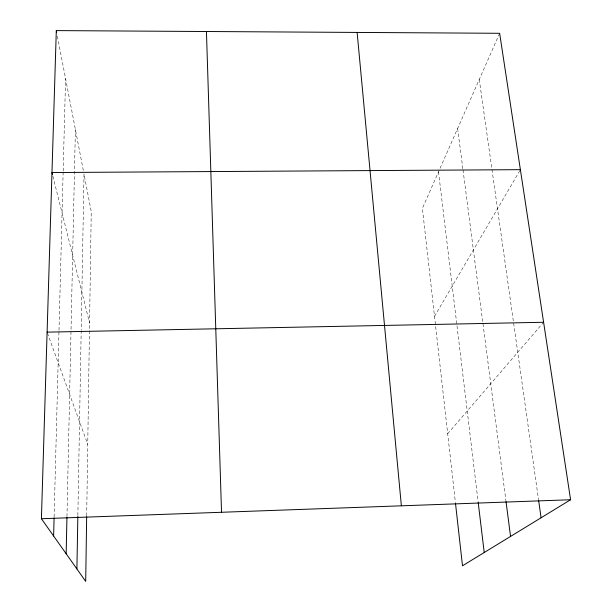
<?xml version="1.0" encoding="UTF-8"?>
<svg xmlns="http://www.w3.org/2000/svg" width="612" height="612" viewBox="0 0 612 612"><rect width="100%" height="100%" fill="white"/><g stroke="black" fill="none" stroke-linecap="round" stroke-linejoin="round"><path stroke-width="0.46" stroke-dasharray="3.06 2.29" d="M86.682 515.755L91.242 211.5L84.012 174.076L81.197 330.312M77.862 515.419L81.182 331.268M66.968 516.528L75.391 129.43M54.116 516.964L58.981 331.199M59.004 330.25L63.143 172.01M63.166 171.054L65.583 78.673M499.644 33.293L422.395 208.348L455.366 502.131M434.52 316.366L520.384 169.669M447.686 433.732L543.601 322.272M47.422 333.035L87.753 444.396M52.884 176.218L89.574 322.968M57.375 36.146L83.477 171.284M479.265 79.476L538.545 499.813M457.631 128.497L462.886 168.981M463.009 169.922L505.902 500.601M438.506 171.842L478.094 501.58"/><path stroke-width="0.92" d="M86.667 516.704L85.695 581.4L41.409 518.739L56.304 30.6L499.644 33.293L570.591 499.744L462.504 565.786L455.466 503.087M76.898 568.946L77.846 516.375M66.157 553.753L66.945 517.484M53.619 536.02L54.093 517.92M41.409 518.739L570.591 499.744M47.101 332.14L543.601 322.272M520.384 169.669L51.966 172.546L52.425 174.382M56.304 30.6L56.656 32.451M538.682 500.754L541.077 517.775M506.025 501.549L510.553 536.426M478.209 502.529L484.214 552.521M357.125 32.428L401.365 505.818M206.443 31.51L221.529 512.275"/></g></svg>
